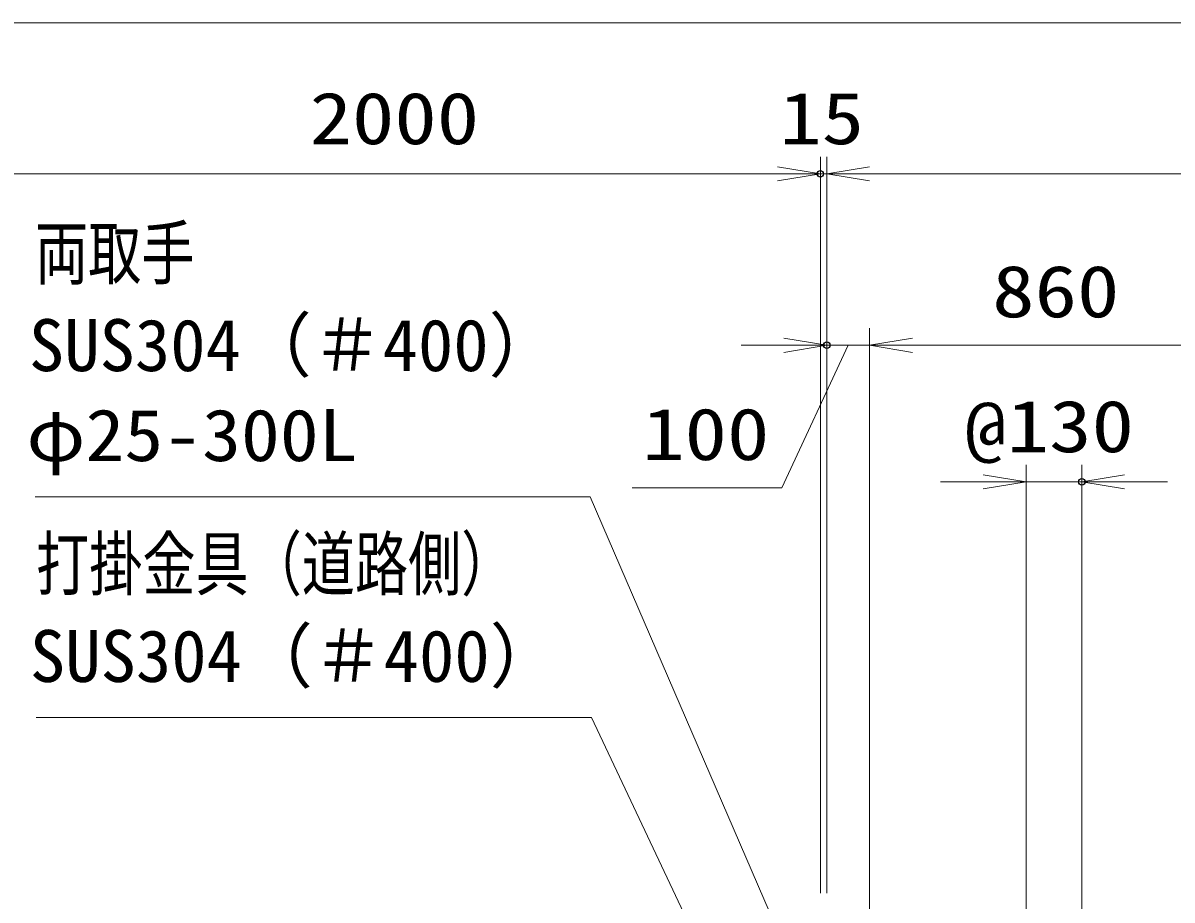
# Model space of a CAD drawing. Units: millimetres at full size. Extents: x -11880 to 11880, y -8400 to 8400.
# Drawn here: x -130 to 2551, y 679 to 2726 of the extents above; entities that cross this region are included whole.
import ezdxf
from ezdxf.enums import TextEntityAlignment as Align

# ---------------------------------------------------------------- set-up
doc = ezdxf.new("R2010")
doc.units = ezdxf.units.MM
doc.header["$LTSCALE"] = 30
doc.header["$PDMODE"] = 32
doc.header["$PDSIZE"] = 15
doc.layers.add('0-4_寸法線', color=4, linetype='Continuous', lineweight=18)
doc.layers.add('0-5_0', color=7, linetype='Continuous', lineweight=18)
doc.layers.add('0-6_Defpoints', color=7, linetype='Continuous')
doc.styles.add('ＭＳ ゴシック', font='')
doc.styles.get('ＭＳ ゴシック').set_extended_font_data('MS Gothic')

# ---------------------------------------------------------------- blocks, each defined once
blk = doc.blocks.new('_Open')
at = {"layer": '0-5_0', "color": 4}
blk.add_line((-30, 5), (0, 0), dxfattribs=at)
blk.add_lwpolyline([(-30, -5), (0, 0), (-30, 0)], dxfattribs=at)
blk = doc.blocks.new('S48')
at = {"layer": '0-4_寸法線'}
for points in [[(28507017.8, 87865306.9), (28545893, 87865306.9), (28559306.2, 87834228.5), (28560495, 87831474.1)], [(28558847.2, 87834030.4), (28560495, 87831474.1), (28559765.3, 87834426.6)]]:
    blk.add_lwpolyline(points, dxfattribs=at)
at = {"layer": '0-4_寸法線', "color": 254, "style": 'ＭＳ ゴシック'}
for s, width, p in [('両取手', 0.75, (28507017.8, 87879458.6)), ('φ25-300L', 1.1, (28506413, 87866707.4))]:
    blk.add_text(s, height=3637, dxfattribs=dict(at, width=width)).set_placement(p, align=Align.BOTTOM_LEFT)
blk.add_text('SUS304（＃400）', height=3637, dxfattribs=at).set_placement((28506585.8, 87873007.4), align=Align.BOTTOM_LEFT)
blk = doc.blocks.new('S49')
at = {"layer": '0-4_寸法線'}
for points in [[(28507091.2, 87849845), (28545966.4, 87849845), (28559708.9, 87820773.3), (28560991, 87818061.1)], [(28559256.9, 87820559.6), (28560991, 87818061.1), (28560161, 87820987)]]:
    blk.add_lwpolyline(points, dxfattribs=at)
at = {"layer": '0-4_寸法線', "color": 254, "style": 'ＭＳ ゴシック', "width": 0.75}
blk.add_text('打掛金具（道路側）', height=3637, dxfattribs=at).set_placement((28507091.2, 87857696.7), align=Align.BOTTOM_LEFT)
at = {"layer": '0-4_寸法線', "color": 254, "style": 'ＭＳ ゴシック'}
blk.add_text('SUS304（＃400）', height=3637, dxfattribs=at).set_placement((28506659.2, 87851245.5), align=Align.BOTTOM_LEFT)

msp = doc.modelspace()

# ---------------------------------------------------------------- linework, layer by layer
at = {"layer": '0-4_寸法線'}
for p, q in [((-399.46, 2725.91), (3875.54, 2725.91)), ((1730.54, 695.34), (1730.54, 2413.9)), ((1730.54, 695.34), (1730.54, 2413.9)), ((1745.54, 695.34), (1745.54, 2413.9)), ((1745.54, 695.34), (1745.54, 2413.9)), ((1730.54, 2373.9), (-269.46, 2373.9)), ((-169.46, 2373.9), (-69.46, 2373.9)), ((1630.54, 2373.9), (1530.54, 2373.9)), ((1745.54, 2373.9), (1730.54, 2373.9)), ((1745.54, 2373.9), (3745.54, 2373.9)), ((1845.54, 2373.9), (1945.54, 2373.9)), ((1745.54, 695.34), (1745.54, 2013.9)), ((1845.54, 595.34), (1845.54, 2013.9)), ((1845.54, 595.34), (1845.54, 2013.9)), ((1645.54, 1973.9), (1545.54, 1973.9)), ((1845.54, 1973.9), (1745.54, 1973.9)), ((1845.54, 1973.9), (2705.54, 1973.9)), ((1945.54, 1973.9), (2045.54, 1973.9)), ((2605.54, 1973.9), (2505.54, 1973.9)), ((2210.54, 654.34), (2210.54, 1695.09)), ((2340.54, 654.34), (2340.54, 1695.09)), ((2110.54, 1655.09), (2010.54, 1655.09)), ((2210.54, 1655.09), (2340.54, 1655.09)), ((2440.54, 1655.09), (2540.54, 1655.09))]:
    msp.add_line(p, q, dxfattribs=at)
msp.add_lwpolyline([(1795.54, 1973.9), (1640.36, 1640.82), (1291.56, 1640.82)], dxfattribs=at)
at = {"layer": '0-6_Defpoints'}
for p in [(1730.54, 2373.9), (1745.54, 1973.9), (2340.54, 1655.09)]:
    msp.add_point(p, dxfattribs=at)

# ---------------------------------------------------------------- block references
at = {"layer": '0-4_寸法線'}
for name, p, xscale, yscale in [('_Open', (1730.54, 2373.9), 3.333333, 3.333333), ('_Open', (1730.54, 2373.9), 3.333333, 3.333333), ('S48', (-950335.97, -2927222.87), 0.03333333, 0.03333333), ('_Open', (1745.54, 1973.9), 3.333333, 3.333333), ('_Open', (2210.54, 1655.09), 3.333333, 3.333333), ('S49', (-950335.97, -2927222.87), 0.03333333, 0.03333333)]:
    msp.add_blockref(name, p, dxfattribs=dict(at, xscale=xscale, yscale=yscale))
at = {"layer": '0-4_寸法線', "xscale": 3.333333, "yscale": 3.333333, "rotation": 180}
for p in [(1745.54, 2373.9), (1745.54, 2373.9), (1845.54, 1973.9), (1845.54, 1973.9), (2340.54, 1655.09)]:
    msp.add_blockref('_Open', p, dxfattribs=at)

# ---------------------------------------------------------------- texts
at = {"layer": '0-4_寸法線', "color": 254, "style": 'ＭＳ ゴシック', "width": 1.2}
for s, p in [('2000', (538.54, 2406.59)), ('15', (1634.84, 2406.59)), ('860', (2131.54, 2002.59)), ('100', (1314.76, 1669.51)), ('@130', (2066.74, 1687.77))]:
    msp.add_text(s, height=121.2, dxfattribs=at).set_placement(p, align=Align.BOTTOM_LEFT)

doc.saveas('drawing.dxf')
